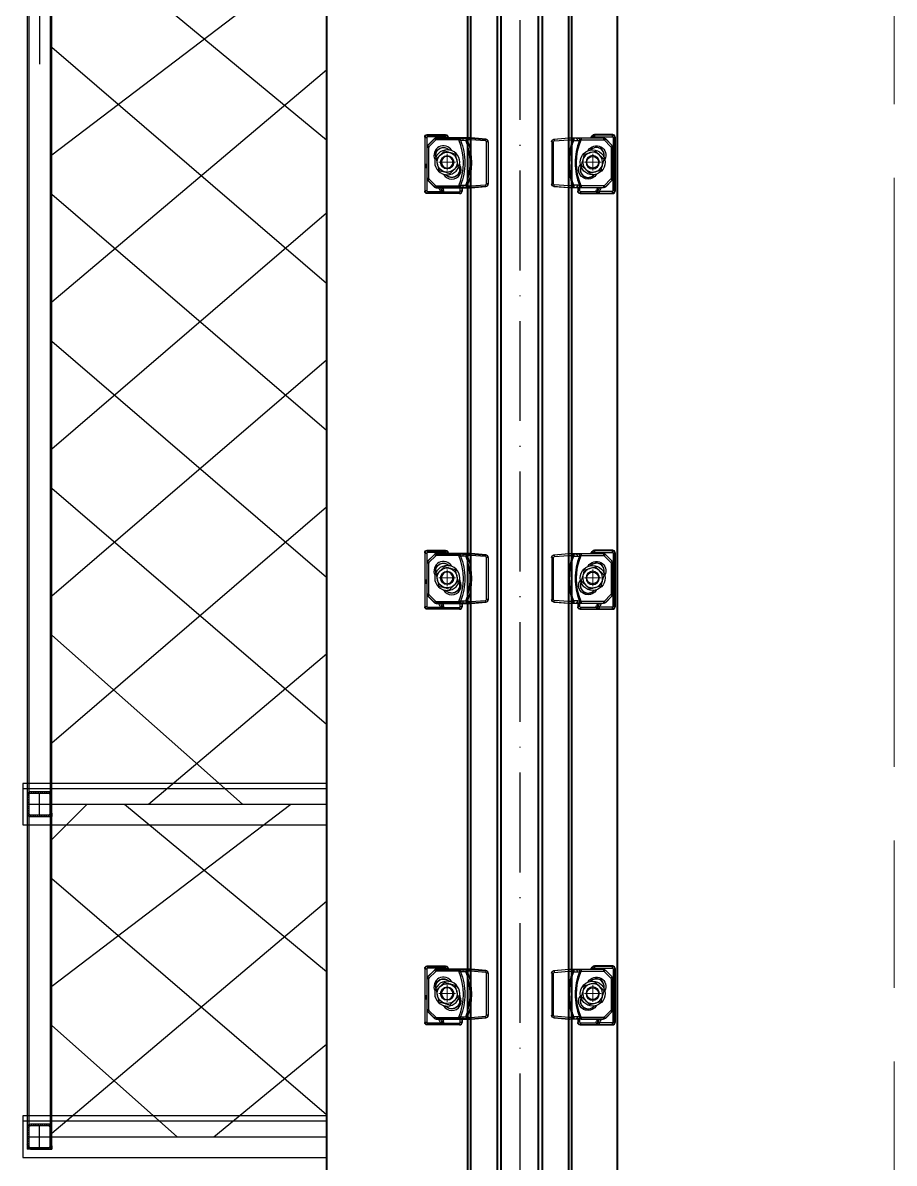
# Model space of a CAD drawing. Header units: centimetres. Extents: x 470464 to 524273, y 49611 to 59074.
# Drawn here: x 491972.6 to 492077.3, y 52262.2 to 52399.3 of the extents above; entities that cross this region are included whole.
import ezdxf

# ---------------------------------------------------------------- set-up
doc = ezdxf.new("R2010")
doc.units = ezdxf.units.CM
doc.header["$MEASUREMENT"] = 0
for name, pattern in [('1244_Aselsan_MIUM_3000$0$ACAD_ISO10W100', [18, 12, -3, 0, -3]), ('ACAD_ISO08W100', [36, 24, -3, 6, -3]), ('CENTER', [50.8, 31.75, -6.35, 6.35, -6.35]), ('CHAIN', [0.3543, 0.2362, -0.0295, 0.0591, -0.0295])]:
    doc.linetypes.add(name, pattern=pattern)
for name, color, linetype, lineweight in [('1', 7, 'Continuous', 25), ('AAA_EKSEN', 1, 'ACAD_ISO08W100', 9), ('Barış BABUR 23', 1, 'ACAD_ISO08W100', 13), ('S-COLS-CONC', 4, 'Continuous', 40)]:
    doc.layers.add(name, color=color, linetype=linetype, lineweight=lineweight)
doc.layers.add('vinç', color=7, linetype='Continuous')

# ---------------------------------------------------------------- blocks, each defined once
blk = doc.blocks.new('rdthtrjyrjrtdtrhtjytj')
at = {"ltscale": 0.4}
h = blk.add_hatch(color=2, dxfattribs=at)
h.dxf.hatch_style = 1
h.paths.add_polyline_path([(414437.79, 75636.94, -0.414214), (414438.19, 75637.34), (414437.79, 75637.34)])
h = blk.add_hatch(color=2, dxfattribs=at)
h.dxf.hatch_style = 1
h.paths.add_polyline_path([(414440.39, 75637.34, -0.414214), (414440.79, 75636.94), (414440.79, 75637.34)])
h = blk.add_hatch(color=2, dxfattribs=at)
h.dxf.hatch_style = 1
h.paths.add_polyline_path([(414477.79, 75636.94, -0.414214), (414478.19, 75637.34), (414477.79, 75637.34)])
h = blk.add_hatch(color=2, dxfattribs=at)
h.dxf.hatch_style = 1
h.paths.add_polyline_path([(414480.39, 75637.34, -0.414214), (414480.79, 75636.94), (414480.79, 75637.34)])
h = blk.add_hatch(color=2, dxfattribs=at)
h.dxf.hatch_style = 1
h.paths.add_polyline_path([(414480.39, 75634.34, 0.414214), (414480.79, 75634.74), (414480.79, 75634.34)])
at = {"color": 2, "linetype": 'Continuous', "ltscale": 2}
for p, q in [((414339.29, 75646.06), (414359.4, 75670.34)), ((414348.24, 75637.34), (414376.63, 75670.34)), ((414378.88, 75637.34), (414350.97, 75670.34)), ((414365.92, 75637.34), (414394.31, 75670.34)), ((414396.56, 75637.34), (414368.17, 75670.34)), ((414383.6, 75637.34), (414411.99, 75670.34)), ((414414.24, 75637.34), (414385.85, 75670.34)), ((414401.27, 75637.34), (414429.66, 75670.34)), ((414431.91, 75637.34), (414403.52, 75670.34)), ((414439.29, 75648.95), (414421.2, 75670.34)), ((414439.29, 75646.06), (414459.4, 75670.34)), ((414448.24, 75637.34), (414476.63, 75670.34)), ((414478.88, 75637.34), (414450.97, 75670.34)), ((414479.29, 75656.81), (414468.17, 75670.34)), ((414361.2, 75637.34), (414339.29, 75666.06)), ((414461.2, 75637.34), (414439.29, 75666.06)), ((414418.95, 75637.34), (414439.29, 75660.26)), ((414465.92, 75637.34), (414479.29, 75652.4)), ((414443.53, 75637.34), (414439.29, 75641.58))]:
    blk.add_line(p, q, dxfattribs=at)
at = {"color": 2, "ltscale": 5}
for p, q in [((414436.79, 75670.34), (414436.79, 75633.84)), ((414437.39, 75633.84), (414437.39, 75670.34)), ((414441.79, 75633.84), (414441.79, 75670.34)), ((414476.79, 75670.34), (414476.79, 75633.84)), ((414477.39, 75633.84), (414477.39, 75670.34)), ((414481.79, 75633.84), (414481.79, 75670.34)), ((414436.79, 75633.84), (414441.79, 75633.84)), ((414476.79, 75633.84), (414481.79, 75633.84))]:
    blk.add_line(p, q, dxfattribs=at)
at = {"color": 2}
for p, q in [((414480.79, 75637.34), (413397.79, 75637.34)), ((413397.79, 75634.34), (414480.79, 75634.34))]:
    blk.add_line(p, q, dxfattribs=at)
at = {"color": 2, "ltscale": 3}
for p, q in [((413397.79, 75637.14), (414480.79, 75637.14)), ((413397.79, 75634.54), (414480.79, 75634.54))]:
    blk.add_line(p, q, dxfattribs=at)
at = {"color": 2, "linetype": 'Continuous'}
for p, q in [((414438.2, 75637.34), (414437.79, 75636.92)), ((414437.99, 75636.86), (414437.79, 75636.66)), ((414437.99, 75636.59), (414437.79, 75636.39)), ((414437.99, 75636.33), (414437.79, 75636.13)), ((414438.47, 75637.34), (414438.27, 75637.14)), ((414438.73, 75637.34), (414438.53, 75637.14)), ((414439, 75637.34), (414438.8, 75637.14)), ((414439.26, 75637.34), (414439.06, 75637.14)), ((414439.53, 75637.34), (414439.33, 75637.14)), ((414439.79, 75637.34), (414439.59, 75637.14)), ((414440.06, 75637.34), (414439.86, 75637.14)), ((414440.32, 75637.34), (414440.12, 75637.14)), ((414440.55, 75637.3), (414440.39, 75637.14)), ((414440.7, 75637.18), (414440.56, 75637.04)), ((414440.78, 75637), (414440.59, 75636.8)), ((414440.79, 75636.74), (414440.59, 75636.54)), ((414440.79, 75636.47), (414440.59, 75636.27)), ((414478.2, 75637.34), (414477.79, 75636.92)), ((414477.99, 75636.86), (414477.79, 75636.66)), ((414477.99, 75636.59), (414477.79, 75636.39)), ((414477.99, 75636.33), (414477.79, 75636.13)), ((414478.47, 75637.34), (414478.27, 75637.14)), ((414478.73, 75637.34), (414478.53, 75637.14)), ((414479, 75637.34), (414478.8, 75637.14)), ((414479.26, 75637.34), (414479.06, 75637.14)), ((414479.53, 75637.34), (414479.33, 75637.14)), ((414479.79, 75637.34), (414479.59, 75637.14)), ((414480.06, 75637.34), (414479.86, 75637.14)), ((414480.32, 75637.34), (414480.12, 75637.14)), ((414480.55, 75637.3), (414480.39, 75637.14)), ((414480.7, 75637.18), (414480.56, 75637.04)), ((414480.78, 75637), (414480.59, 75636.8)), ((414480.79, 75636.74), (414480.59, 75636.54)), ((414480.79, 75636.47), (414480.59, 75636.27)), ((414437.99, 75636.06), (414437.79, 75635.86)), ((414437.99, 75635.8), (414437.79, 75635.6)), ((414437.99, 75635.53), (414437.79, 75635.33)), ((414437.99, 75635.27), (414437.79, 75635.07)), ((414437.99, 75635), (414437.79, 75634.8)), ((414440.79, 75636.21), (414440.59, 75636.01)), ((414440.79, 75635.94), (414440.59, 75635.74)), ((414440.79, 75635.68), (414440.59, 75635.48)), ((414440.79, 75635.41), (414440.59, 75635.21)), ((414440.79, 75635.15), (414440.59, 75634.95)), ((414477.99, 75636.06), (414477.79, 75635.86)), ((414477.99, 75635.8), (414477.79, 75635.6)), ((414477.99, 75635.53), (414477.79, 75635.33)), ((414477.99, 75635.27), (414477.79, 75635.07)), ((414477.99, 75635), (414477.79, 75634.8)), ((414480.79, 75636.21), (414480.59, 75636.01)), ((414480.79, 75635.94), (414480.59, 75635.74)), ((414480.79, 75635.68), (414480.59, 75635.48)), ((414480.79, 75635.41), (414480.59, 75635.21)), ((414480.79, 75635.15), (414480.59, 75634.95)), ((414437.99, 75634.73), (414437.82, 75634.57)), ((414438.08, 75634.57), (414437.94, 75634.42)), ((414438.32, 75634.54), (414438.12, 75634.34)), ((414438.58, 75634.54), (414438.38, 75634.34)), ((414438.85, 75634.54), (414438.65, 75634.34)), ((414439.11, 75634.54), (414438.91, 75634.34)), ((414439.38, 75634.54), (414439.18, 75634.34)), ((414439.64, 75634.54), (414439.44, 75634.34)), ((414439.91, 75634.54), (414439.71, 75634.34)), ((414440.17, 75634.54), (414439.97, 75634.34)), ((414440.45, 75634.55), (414440.24, 75634.34)), ((414440.76, 75634.59), (414440.53, 75634.36)), ((414440.79, 75634.88), (414440.57, 75634.67)), ((414477.99, 75634.73), (414477.82, 75634.57)), ((414478.08, 75634.57), (414477.94, 75634.42)), ((414478.32, 75634.54), (414478.12, 75634.34)), ((414478.58, 75634.54), (414478.38, 75634.34)), ((414478.85, 75634.54), (414478.65, 75634.34)), ((414479.11, 75634.54), (414478.91, 75634.34)), ((414479.38, 75634.54), (414479.18, 75634.34)), ((414479.64, 75634.54), (414479.44, 75634.34)), ((414479.91, 75634.54), (414479.71, 75634.34)), ((414480.17, 75634.54), (414479.97, 75634.34)), ((414480.45, 75634.55), (414480.24, 75634.34)), ((414480.76, 75634.59), (414480.53, 75634.36)), ((414480.79, 75634.88), (414480.57, 75634.67))]:
    blk.add_line(p, q, dxfattribs=at)
at = {"color": 2, "ltscale": 0.4}
for p, q in [((414437.79, 75636.94), (414437.79, 75637.34)), ((414438.19, 75637.34), (414437.79, 75637.34)), ((414437.79, 75637.34), (414437.79, 75636.94)), ((414437.79, 75636.94), (414437.79, 75634.74)), ((414437.99, 75636.94), (414437.99, 75634.74)), ((414440.39, 75637.34), (414438.19, 75637.34)), ((414440.39, 75637.14), (414438.19, 75637.14)), ((414440.39, 75637.34), (414440.79, 75637.34)), ((414440.59, 75634.74), (414440.59, 75636.94)), ((414440.79, 75636.94), (414440.79, 75637.34)), ((414440.79, 75637.34), (414440.79, 75636.94)), ((414440.79, 75634.74), (414440.79, 75636.94)), ((414477.79, 75636.94), (414477.79, 75637.34)), ((414478.19, 75637.34), (414477.79, 75637.34)), ((414477.79, 75637.34), (414477.79, 75636.94)), ((414477.79, 75636.94), (414477.79, 75634.74)), ((414477.99, 75636.94), (414477.99, 75634.74)), ((414480.39, 75637.34), (414478.19, 75637.34)), ((414480.39, 75637.14), (414478.19, 75637.14)), ((414480.39, 75637.34), (414480.79, 75637.34)), ((414480.59, 75634.74), (414480.59, 75636.94)), ((414480.79, 75636.94), (414480.79, 75637.34)), ((414480.79, 75637.34), (414480.79, 75636.94)), ((414480.79, 75634.74), (414480.79, 75636.94)), ((414438.19, 75634.54), (414440.39, 75634.54)), ((414438.19, 75634.34), (414440.39, 75634.34)), ((414478.19, 75634.54), (414480.39, 75634.54)), ((414478.19, 75634.34), (414480.39, 75634.34))]:
    blk.add_line(p, q, dxfattribs=at)
at = {"color": 2, "linetype": 'CENTER', "ltscale": 10}
for p, q in [((414439.29, 75634.54), (414439.29, 75637.14)), ((414479.29, 75634.54), (414479.29, 75637.14)), ((414440.59, 75635.84), (414437.99, 75635.84)), ((414480.59, 75635.84), (414477.99, 75635.84))]:
    blk.add_line(p, q, dxfattribs=at)
at = {"color": 2, "linetype": 'CENTER', "ltscale": 30}
blk.add_line((413397.79, 75635.84), (414480.79, 75635.84), dxfattribs=at)
at = {"color": 2, "ltscale": 0.4}
for centre, radius, start, end in [((414438.19, 75636.94), 0.4, 90, 180), ((414438.19, 75636.94), 0.4, 90, 180), ((414438.19, 75636.94), 0.2, 90, 180), ((414440.39, 75636.94), 0.4, 0, 90), ((414440.39, 75636.94), 0.4, 0, 90), ((414440.39, 75636.94), 0.2, 0, 90), ((414478.19, 75636.94), 0.4, 90, 180), ((414478.19, 75636.94), 0.4, 90, 180), ((414478.19, 75636.94), 0.2, 90, 180), ((414480.39, 75636.94), 0.4, 0, 90), ((414480.39, 75636.94), 0.4, 0, 90), ((414480.39, 75636.94), 0.2, 0, 90), ((414438.19, 75634.74), 0.4, 180, 270), ((414438.19, 75634.74), 0.2, 180, 270), ((414440.39, 75634.74), 0.2, 270, 0), ((414440.39, 75634.74), 0.4, 270, 0), ((414478.19, 75634.74), 0.4, 180, 270), ((414478.19, 75634.74), 0.2, 180, 270), ((414480.39, 75634.74), 0.2, 270, 0), ((414480.39, 75634.74), 0.4, 270, 0)]:
    blk.add_arc(centre, radius, start, end, dxfattribs=at)
at = {"layer": 'vinç', "color": 2}
for p, q in [((414481.79, 75670.34), (413396.79, 75670.34)), ((414439.29, 75637.34), (414439.29, 75670.34)), ((414479.29, 75637.34), (414479.29, 75670.34)), ((414480.79, 75637.34), (414480.79, 75634.34))]:
    blk.add_line(p, q, dxfattribs=at)
blk = doc.blocks.new('tfdyktstrkydsrtdykulkdtkyg')
at = {"color": 2, "linetype": '1244_Aselsan_MIUM_3000$0$ACAD_ISO10W100'}
blk.add_line((413349.49, 75894.59), (414524.69, 75894.59), dxfattribs=at)
at = {"layer": 'S-COLS-CONC', "color": 2}
for p, q in [((414524.69, 75900.84), (413349.49, 75900.84)), ((414524.69, 75900.47), (413349.49, 75900.47)), ((414524.69, 75897.29), (413349.49, 75897.29)), ((414524.69, 75896.84), (413349.49, 75896.84)), ((414524.69, 75892.34), (413349.49, 75892.34)), ((414524.69, 75891.89), (413349.49, 75891.89)), ((414524.69, 75888.7), (413349.49, 75888.7)), ((414524.69, 75888.34), (413349.49, 75888.34))]:
    blk.add_line(p, q, dxfattribs=at)
blk = doc.blocks.new('sfsdsggssg')
at = {"layer": '1', "color": 2, "linetype": 'Continuous'}
for p, q in [((1141.39, -34639.74), (1143.17, -34639.58)), ((1141.41, -34639.76), (1141.39, -34639.74)), ((1143.18, -34639.6), (1141.41, -34639.76)), ((1141.41, -34639.76), (1141.43, -34639.95)), ((1141.43, -34639.95), (1143.19, -34639.8)), ((1143.18, -34639.6), (1143.19, -34639.8)), ((1143.2, -34639.6), (1143.2, -34639.8)), ((1143.56, -34639.62), (1143.54, -34639.81)), ((1143.54, -34639.81), (1143.64, -34639.82)), ((1143.56, -34639.62), (1143.57, -34639.58)), ((1143.66, -34639.63), (1143.56, -34639.62)), ((1143.57, -34639.58), (1144.07, -34639.58)), ((1143.66, -34639.63), (1143.64, -34639.82)), ((1143.64, -34639.82), (1143.79, -34639.88)), ((1144.06, -34639.63), (1144.07, -34639.58)), ((1144.45, -34639.58), (1147.37, -34639.58)), ((1144.45, -34639.61), (1144.45, -34639.58)), ((1147.36, -34639.6), (1144.65, -34639.6)), ((1144.65, -34639.6), (1144.65, -34639.8)), ((1144.65, -34639.8), (1147.36, -34639.8)), ((1145.84, -34639.58), (1145.99, -34639.33)), ((1146.02, -34639.39), (1145.91, -34639.58)), ((1145.99, -34639.33), (1146.02, -34639.39)), ((1146.14, -34639.58), (1146.2, -34639.49)), ((1146.28, -34639.24), (1146.25, -34639.18)), ((1148.46, -34639.18), (1146.25, -34639.18)), ((1148.4, -34639.24), (1146.28, -34639.24)), ((1146.28, -34639.44), (1148.4, -34639.44)), ((1147.37, -34639.58), (1147.36, -34639.6)), ((1147.36, -34639.6), (1147.36, -34639.8)), ((1147.43, -34639.83), (1147.58, -34639.69)), ((1147.43, -34639.83), (1148.25, -34640.64)), ((1147.58, -34639.69), (1147.58, -34639.67)), ((1148.39, -34640.5), (1147.58, -34639.69)), ((1147.59, -34639.67), (1148.41, -34640.49)), ((1148.46, -34639.18), (1148.4, -34639.24)), ((1148.5, -34639.54), (1148.51, -34642.73)), ((1148.7, -34639.54), (1148.75, -34639.48)), ((1148.71, -34642.91), (1148.7, -34639.54)), ((1148.75, -34639.48), (1148.75, -34645.98)), ((1141.12, -34640.04), (1141.14, -34640.05)), ((1141.12, -34640.04), (1141.12, -34645.13)), ((1141.14, -34640.05), (1141.34, -34640.05)), ((1141.14, -34640.05), (1141.14, -34645.11)), ((1141.34, -34645.11), (1141.34, -34640.05)), ((1145.51, -34641.09), (1145.49, -34641.12)), ((1145.51, -34641.09), (1145.53, -34641.11)), ((1148.25, -34640.64), (1148.39, -34640.5)), ((1148.28, -34640.72), (1148.28, -34644.45)), ((1148.28, -34640.72), (1148.47, -34640.72)), ((1148.41, -34640.49), (1148.39, -34640.5)), ((1148.47, -34640.72), (1148.5, -34640.71)), ((1148.47, -34644.45), (1148.47, -34640.72)), ((1148.5, -34640.71), (1148.5, -34644.46)), ((1144.57, -34642.74), (1144.5, -34642.84)), ((1144.6, -34642.9), (1144.5, -34642.84)), ((1146.45, -34643.96), (1146.49, -34643.98)), ((1146.49, -34643.98), (1146.51, -34643.94)), ((1148.68, -34643.14), (1148.71, -34642.91)), ((1148.69, -34645.92), (1148.68, -34643.14)), ((1141.14, -34645.11), (1141.12, -34645.13)), ((1141.14, -34645.11), (1141.34, -34645.11)), ((1141.39, -34645.42), (1141.41, -34645.41)), ((1143.17, -34645.58), (1141.39, -34645.42)), ((1141.41, -34645.41), (1141.43, -34645.21)), ((1141.41, -34645.41), (1143.18, -34645.56)), ((1143.19, -34645.36), (1141.43, -34645.21)), ((1143.18, -34645.56), (1143.19, -34645.36)), ((1143.2, -34645.36), (1143.2, -34645.56)), ((1143.64, -34645.34), (1143.54, -34645.35)), ((1143.54, -34645.35), (1143.56, -34645.55)), ((1143.79, -34645.28), (1143.64, -34645.34)), ((1143.64, -34645.34), (1143.66, -34645.54)), ((1144.65, -34645.36), (1144.65, -34645.56)), ((1147.36, -34645.36), (1144.65, -34645.36)), ((1147.36, -34645.36), (1147.36, -34645.56)), ((1148.25, -34644.52), (1147.43, -34645.33)), ((1147.43, -34645.33), (1147.58, -34645.47)), ((1147.58, -34645.47), (1148.39, -34644.66)), ((1147.58, -34645.49), (1147.58, -34645.47)), ((1148.41, -34644.67), (1147.59, -34645.49)), ((1148.25, -34644.52), (1148.39, -34644.66)), ((1148.28, -34644.45), (1148.47, -34644.45)), ((1148.39, -34644.66), (1148.41, -34644.67)), ((1148.5, -34644.46), (1148.47, -34644.45)), ((1148.49, -34644.53), (1148.49, -34645.93)), ((1143.56, -34645.55), (1143.66, -34645.54)), ((1143.56, -34645.55), (1143.57, -34645.58)), ((1144.07, -34645.58), (1143.57, -34645.58)), ((1144.06, -34645.54), (1144.07, -34645.58)), ((1144.25, -34645.58), (1144.25, -34645.98)), ((1144.29, -34645.94), (1144.25, -34645.98)), ((1144.3, -34645.58), (1144.29, -34645.94)), ((1144.45, -34645.55), (1144.45, -34645.58)), ((1147.37, -34645.58), (1144.45, -34645.58)), ((1144.49, -34645.95), (1144.5, -34645.58)), ((1144.55, -34646.28), (1144.59, -34646.24)), ((1144.55, -34646.28), (1148.46, -34646.28)), ((1146.46, -34646.05), (1144.59, -34646.05)), ((1144.59, -34646.24), (1146.72, -34646.24)), ((1144.65, -34645.56), (1147.36, -34645.56)), ((1146.65, -34645.58), (1146.51, -34645.83)), ((1146.72, -34646.24), (1146.84, -34646.22)), ((1146.84, -34646.03), (1146.84, -34646.22)), ((1148.39, -34646.03), (1146.84, -34646.03)), ((1146.84, -34646.22), (1148.39, -34646.22)), ((1147.36, -34645.56), (1147.37, -34645.58)), ((1148.39, -34646.03), (1148.39, -34646.22)), ((1148.39, -34646.22), (1148.46, -34646.28)), ((1148.75, -34645.98), (1148.69, -34645.92))]:
    blk.add_line(p, q, dxfattribs=at)
for radius in [1.5, 0.7]:
    blk.add_circle((1146.05, -34642.51), radius, dxfattribs=at)
at = {"layer": '1', "color": 2, "linetype": 'Continuous', "extrusion": (0, 0, -1)}
blk.add_circle((-1146.05, -34642.51), 0.8, dxfattribs=at)
at = {"layer": '1', "color": 2, "linetype": 'Continuous'}
for centre, radius, start, end in [((1146.05, -34642.51), 1.2, 106, 166), ((1146.05, -34642.51), 1.2, 46, 106), ((1146.5, -34641.66), 0.943, 345.8258, 138.463), ((1146.5, -34641.66), 0.92, 347.6089, 136.677), ((1146.05, -34642.51), 1.2, 166, 226), ((1146.05, -34642.51), 1.2, 346, 46), ((1145.5, -34643.41), 0.943, 155.4674, 321.1742), ((1145.5, -34643.41), 0.92, 156.9271, 319.7145), ((1146.05, -34642.51), 1.2, 226, 286), ((1146.05, -34642.51), 1.2, 286, 346)]:
    blk.add_arc(centre, radius, start, end, dxfattribs=at)
at = {"layer": '1', "color": 2, "linetype": 'Continuous', "extrusion": (0, 0, -1)}
for centre, start, end in [((-1146.5, -34641.66), 29.8539, 207.4717), ((-1145.5, -34643.41), 209.8539, 29.8539)]:
    blk.add_arc(centre, 1.14, start, end, dxfattribs=at)
for centre, major_axis, ratio, start_param, end_param in [((1141.42, -34640.04), (-0.222, 0.204), 0.995811, 5.544902, 7.021469), ((1141.44, -34640.05), (0.203, 0.221), 0.997694, 3.974105, 5.450673), ((1141.44, -34640.05), (0.0742, -0.068), 0.993033, 2.403309, 3.879876), ((1143.64, -34639.82), (0.001, 0.2), 0.752836, 0.132804, 1.847295), ((1152.49, -34642.58), (-8.4, 0), 0.918737, 5.915201, 6.65117), ((1144.04, -34639.83), (0.001, 0.2), 0.752479, 0.132721, 1.852962), ((1144.31, -34639.82), (-0.014, 0.199), 0.74106, 0.130215, 1.915333), ((1144.45, -34639.81), (-0.008, 0.2), 0.422896, 0.096328, 1.761115), ((1146.28, -34639.54), (0.271, 0.128), 0.997202, 4.110755, 5.150568), ((1146.19, -34639.49), (-0.173, 0.101), 0.027764, 4.691233, 6.195885), ((1146.28, -34639.54), (-0.0748, 0.0667), 0.997721, 6.084759, 7.124571), ((1146.28, -34639.44), (0, 0.2), 0.004243, 0.087267, 1.605444), ((1147.36, -34639.9), (-0.277, 0.115), 0.998522, 1.179673, 1.96192), ((1147.36, -34639.9), (0.0384, 0.0928), 0.995546, 5.892062, 6.674309), ((1147.37, -34639.88), (0.115, 0.278), 0.997326, 5.892062, 6.674309), ((1148.4, -34639.44), (0, 0.2), 0.004243, 0.087267, 1.605444), ((1148.4, -34639.54), (-0.243, 0.175), 0.996422, 0.949848, 2.513048), ((1148.4, -34639.54), (0.0889, 0.0469), 0.994028, 5.200197, 6.763397), ((1148.5, -34639.54), (0.2, 0.001), 0.034652, 0.087319, 1.566648), ((1148.17, -34640.72), (-0.0928, -0.0384), 0.995546, 2.750469, 3.532716), ((1148.17, -34640.72), (-0.115, 0.277), 0.998522, 1.179673, 1.96192), ((1148.2, -34640.71), (0.278, 0.115), 0.997326, 5.892062, 6.674309), ((1148.51, -34642.74), (0.008, 0.2), 0.005639, 3.866293, 4.746837), ((1148.47, -34643.25), (0.056, 0.516), 0.770786, 6.203754, 6.230389), ((1148.51, -34642.91), (-0.188, 0.076), 0.878606, 1.230281, 2.70961), ((1148.51, -34642.91), (-0.201, 0.003), 0.124494, 1.540952, 3.020281), ((1148.49, -34643.14), (0.199, -0.02), 0.74823, 4.69971, 6.151435), ((1148.49, -34643.14), (-0.2, -0.001), 0.034899, 3.228912, 4.651252), ((1141.42, -34645.13), (0.222, 0.204), 0.995811, 2.403309, 3.879876), ((1141.44, -34645.11), (-0.203, 0.221), 0.997694, 3.974105, 5.450673), ((1141.44, -34645.11), (0.0742, 0.068), 0.993033, 2.403309, 3.879876), ((1143.64, -34645.34), (-0.001, 0.2), 0.752836, 1.294298, 3.008789), ((1144.04, -34645.34), (-0.001, 0.2), 0.752479, 1.288631, 3.008872), ((1144.31, -34645.35), (0.014, 0.199), 0.74106, 1.22626, 3.011378), ((1144.45, -34645.36), (0.008, 0.2), 0.422896, 1.380478, 3.045264), ((1147.36, -34645.26), (0.0384, -0.0928), 0.995546, 5.892062, 6.674309), ((1147.36, -34645.26), (0.277, 0.115), 0.998522, 1.179673, 1.96192), ((1148.17, -34644.45), (0.0928, -0.0384), 0.995546, 5.892062, 6.674309), ((1148.17, -34644.45), (0.115, 0.277), 0.998522, 1.179673, 1.96192), ((1148.2, -34644.46), (-0.278, 0.115), 0.997326, 2.750469, 3.532716), ((1144.56, -34645.98), (0.214, 0.214), 0.992433, 2.359993, 3.923193), ((1144.49, -34645.94), (-0.2, 0.001), 0.034627, 4.708031, 6.195866), ((1144.59, -34645.94), (-0.138, 0.267), 0.998031, 3.623062, 5.186262), ((1144.6, -34645.95), (0.0592, 0.0819), 0.989251, 2.52068, 4.08388), ((1144.59, -34646.04), (0, -0.2), 0.004269, 4.747034, 6.195918), ((1146.9, -34646), (0.426, 0.115), 0.905428, 3.310168, 3.875491), ((1146.46, -34646.06), (-0.199, -0.016), 0.034866, 1.569261, 2.70958), ((1146.72, -34646.04), (-0.256, 0.042), 0.76271, 4.58737, 6.036255), ((1146.51, -34645.83), (-0.174, 0.099), 0.027964, 1.549906, 2.758993), ((1146.84, -34646.02), (-0.038, 0.196), 0.907507, 3.350606, 5.211047), ((1146.9, -34646.01), (0.253, 0.061), 0.768803, 3.289543, 3.701099), ((1146.72, -34646.04), (-0.012, 0.201), 0.369521, 3.302192, 4.751077), ((1146.84, -34646.02), (-0.187, 0.071), 0.032625, 4.699988, 5.905162), ((1176.86, -34592.77), (84.96, 148.55), 0.001169, 1.933599, 1.936064), ((1146.84, -34646.01), (-0.174, 0.099), 0.030283, 4.695034, 5.900559), ((1176.86, -34592.78), (84.96, 148.54), 0.002337, 1.9329, 1.936067), ((1147.37, -34645.28), (-0.115, 0.278), 0.997326, 2.750469, 3.532716), ((1148.39, -34645.92), (0.139, 0.266), 0.998207, 1.09196, 2.65516), ((1148.39, -34645.93), (-0.0609, 0.0807), 0.988978, 2.219923, 3.783123), ((1148.49, -34645.92), (-0.2, -0.001), 0.034899, 3.228912, 4.712496)]:
    blk.add_ellipse(centre, major_axis=major_axis, ratio=ratio, start_param=start_param, end_param=end_param, dxfattribs=at)
at = {"layer": '1', "color": 2, "linetype": 'Continuous'}
for centre, major_axis, ratio, start_param, end_param in [((1152.2, -34642.58), (-9.07, 0), 0.918737, 5.945855, 6.620515), ((1146.25, -34639.48), (-0.15, 0.261), 0.994945, 5.763279, 6.803091), ((1148.45, -34639.48), (0.214, 0.214), 0.992433, 5.501585, 7.064785), ((1148.45, -34645.98), (-0.214, 0.214), 0.992433, 2.359993, 3.923193)]:
    blk.add_ellipse(centre, major_axis=major_axis, ratio=ratio, start_param=start_param, end_param=end_param, dxfattribs=at)
for points, weights in [([(1141.39, -34639.74), (1141.39, -34639.74), (1141.39, -34639.74)], [0.500000154951, 0.499999845049, 0.500000154951]), ([(1147.37, -34639.58), (1147.37, -34639.58), (1147.37, -34639.58)], [0.500000031564, 0.499999968436, 0.500000031564]), ([(1147.58, -34639.67), (1147.59, -34639.67), (1147.59, -34639.67)], [0.500000032286, 0.499999967714, 0.500000032286]), ([(1141.12, -34640.04), (1141.12, -34640.04), (1141.12, -34640.04)], [0.500000154953, 0.499999845047, 0.500000154953]), ([(1148.41, -34640.49), (1148.41, -34640.49), (1148.41, -34640.49)], [0.500000032004, 0.499999967996, 0.500000032004]), ([(1148.5, -34640.71), (1148.5, -34640.71), (1148.5, -34640.71)], [0.500000031722, 0.499999968278, 0.500000031722]), ([(1141.12, -34645.13), (1141.12, -34645.13), (1141.12, -34645.13)], [0.500000154938, 0.499999845062, 0.500000154938]), ([(1141.39, -34645.42), (1141.39, -34645.42), (1141.39, -34645.42)], [0.500000154962, 0.499999845038, 0.500000154962]), ([(1148.41, -34644.67), (1148.41, -34644.67), (1148.41, -34644.67)], [0.500000031836, 0.499999968164, 0.500000031836]), ([(1148.5, -34644.46), (1148.5, -34644.46), (1148.5, -34644.46)], [0.500000031229, 0.499999968771, 0.500000031229]), ([(1147.37, -34645.58), (1147.37, -34645.58), (1147.37, -34645.58)], [0.500000031519, 0.499999968481, 0.500000031519]), ([(1147.59, -34645.49), (1147.59, -34645.49), (1147.58, -34645.49)], [0.500000031966, 0.499999968034, 0.500000031966])]:
    blk.add_rational_spline(points, weights, degree=2, dxfattribs=at)
for points, knots in [([(1143.17, -34639.58), (1143.17, -34639.59), (1143.17, -34639.59), (1143.18, -34639.6), (1143.18, -34639.6), (1143.18, -34639.6)], [0, 0, 0, 0, 0.876308, 0.876308, 1, 1, 1, 1]), ([(1143.2, -34639.58), (1143.23, -34639.58), (1143.3, -34639.58), (1143.4, -34639.58), (1143.49, -34639.58), (1143.54, -34639.58), (1143.57, -34639.58)], [0, 0, 0, 0, 0.225713, 0.483808, 0.741904, 1, 1, 1, 1]), ([(1143.56, -34639.62), (1143.56, -34639.62), (1143.56, -34639.62), (1143.52, -34639.61), (1143.47, -34639.61), (1143.38, -34639.6), (1143.35, -34639.6), (1143.27, -34639.6), (1143.24, -34639.6), (1143.2, -34639.6)], [0, 0, 0, 0, 0.000017, 0.000017, 0.401467, 0.401467, 0.701656, 0.701656, 1, 1, 1, 1]), ([(1143.2, -34639.8), (1143.24, -34639.8), (1143.27, -34639.8), (1143.34, -34639.8), (1143.38, -34639.8), (1143.45, -34639.81), (1143.5, -34639.81), (1143.54, -34639.81)], [0, 0, 0, 0, 0.304321, 0.304321, 0.608496, 0.608496, 1, 1, 1, 1]), ([(1143.79, -34645.28), (1143.62, -34644.85), (1143.49, -34644.41), (1143.32, -34643.5), (1143.28, -34643.04), (1143.28, -34641.66), (1143.45, -34640.74), (1143.79, -34639.88)], [0, 0, 0, 0, 0.25, 0.25, 0.5, 0.5, 1, 1, 1, 1]), ([(1143.79, -34639.88), (1143.87, -34639.88), (1143.96, -34639.88), (1144.09, -34639.88), (1144.14, -34639.88), (1144.19, -34639.88)], [0, 0, 0, 0, 0.657537, 0.657537, 1, 1, 1, 1]), ([(1144.45, -34639.87), (1144.28, -34640.31), (1144.15, -34640.75), (1143.98, -34641.66), (1143.93, -34642.13), (1143.94, -34643.5), (1144.11, -34644.43), (1144.45, -34645.29)], [0, 0, 0, 0, 0.25, 0.25, 0.5, 0.5, 1, 1, 1, 1]), ([(1144.32, -34639.62), (1144.3, -34639.62), (1144.29, -34639.62), (1144.24, -34639.62), (1144.2, -34639.62), (1144.13, -34639.63), (1144.1, -34639.63), (1144.06, -34639.63), (1144.06, -34639.63), (1144.06, -34639.63)], [0, 0, 0, 0, 0.155547, 0.155547, 0.580528, 0.580528, 0.999985, 0.999985, 1, 1, 1, 1]), ([(1144.07, -34639.58), (1144.09, -34639.58), (1144.14, -34639.58), (1144.24, -34639.58), (1144.34, -34639.58), (1144.41, -34639.58), (1144.45, -34639.58)], [0, 0, 0, 0, 0.25, 0.5, 0.749999, 1, 1, 1, 1]), ([(1144.19, -34639.88), (1144.22, -34639.88), (1144.26, -34639.88), (1144.34, -34639.88), (1144.37, -34639.88), (1144.43, -34639.87), (1144.44, -34639.87), (1144.45, -34639.87)], [0, 0, 0, 0, 0.423047, 0.423047, 0.845832, 0.845832, 1, 1, 1, 1]), ([(1144.45, -34639.61), (1144.45, -34639.61), (1144.45, -34639.61), (1144.41, -34639.61), (1144.37, -34639.61), (1144.33, -34639.62), (1144.32, -34639.62), (1144.32, -34639.62)], [0, 0, 0, 0, 0.000035, 0.000035, 0.836112, 0.836112, 1, 1, 1, 1]), ([(1144.65, -34639.6), (1144.63, -34639.6), (1144.61, -34639.6), (1144.59, -34639.61), (1144.55, -34639.61), (1144.5, -34639.61), (1144.45, -34639.61)], [0, 0, 0, 0, 0.267342, 0.267342, 0.267342, 1, 1, 1, 1]), ([(1144.45, -34639.87), (1144.47, -34639.86), (1144.5, -34639.86), (1144.53, -34639.85), (1144.53, -34639.84), (1144.54, -34639.84)], [0, 0, 0, 0, 0.864692, 0.864692, 1, 1, 1, 1]), ([(1144.54, -34639.84), (1144.56, -34639.83), (1144.59, -34639.82), (1144.62, -34639.81), (1144.62, -34639.81), (1144.63, -34639.81), (1144.64, -34639.81), (1144.65, -34639.8)], [0, 0, 0, 0, 0.704482, 0.704482, 0.731136, 0.731136, 1, 1, 1, 1]), ([(1145.05, -34641.55), (1145.16, -34641.52), (1145.26, -34641.49), (1145.48, -34641.43), (1145.6, -34641.39), (1145.72, -34641.36)], [0, 0, 0, 0, 0.5, 0.5, 1, 1, 1, 1]), ([(1146.38, -34641.17), (1146.46, -34641.24), (1146.54, -34641.32), (1146.71, -34641.48), (1146.8, -34641.57), (1146.88, -34641.65)], [0, 0, 0, 0, 0.5, 0.5, 1, 1, 1, 1]), ([(1144.72, -34642.9), (1144.74, -34642.79), (1144.77, -34642.68), (1144.83, -34642.46), (1144.86, -34642.34), (1144.89, -34642.22)], [0, 0, 0, 0, 0.5, 0.5, 1, 1, 1, 1]), ([(1147.38, -34642.13), (1147.36, -34642.24), (1147.33, -34642.34), (1147.27, -34642.57), (1147.24, -34642.69), (1147.21, -34642.8)], [0, 0, 0, 0, 0.5, 0.5, 1, 1, 1, 1]), ([(1145.71, -34643.86), (1145.64, -34643.78), (1145.56, -34643.71), (1145.39, -34643.55), (1145.3, -34643.46), (1145.22, -34643.38)], [0, 0, 0, 0, 0.5, 0.5, 1, 1, 1, 1]), ([(1147.05, -34643.48), (1146.94, -34643.51), (1146.84, -34643.54), (1146.62, -34643.6), (1146.5, -34643.63), (1146.38, -34643.67)], [0, 0, 0, 0, 0.5, 0.5, 1, 1, 1, 1]), ([(1143.54, -34645.35), (1143.5, -34645.35), (1143.46, -34645.36), (1143.38, -34645.36), (1143.35, -34645.36), (1143.27, -34645.36), (1143.24, -34645.36), (1143.2, -34645.36)], [0, 0, 0, 0, 0.37098, 0.37098, 0.685408, 0.685408, 1, 1, 1, 1]), ([(1144.19, -34645.28), (1144.1, -34645.28), (1144.01, -34645.28), (1143.88, -34645.28), (1143.83, -34645.28), (1143.79, -34645.28)], [0, 0, 0, 0, 0.657537, 0.657537, 1, 1, 1, 1]), ([(1144.45, -34645.29), (1144.41, -34645.29), (1144.36, -34645.29), (1144.28, -34645.28), (1144.23, -34645.28), (1144.19, -34645.28)], [0, 0, 0, 0, 0.500153, 0.500153, 1, 1, 1, 1]), ([(1144.54, -34645.32), (1144.51, -34645.31), (1144.49, -34645.3), (1144.46, -34645.29), (1144.46, -34645.29), (1144.45, -34645.29)], [0, 0, 0, 0, 0.863107, 0.863107, 1, 1, 1, 1]), ([(1144.65, -34645.36), (1144.62, -34645.35), (1144.58, -34645.34), (1144.55, -34645.32), (1144.54, -34645.32), (1144.54, -34645.32)], [0, 0, 0, 0, 0.858601, 0.858601, 1, 1, 1, 1]), ([(1143.2, -34645.56), (1143.24, -34645.56), (1143.28, -34645.56), (1143.35, -34645.56), (1143.39, -34645.56), (1143.47, -34645.55), (1143.52, -34645.55), (1143.56, -34645.55)], [0, 0, 0, 0, 0.308433, 0.308433, 0.618953, 0.618953, 1, 1, 1, 1]), ([(1143.57, -34645.58), (1143.54, -34645.58), (1143.49, -34645.58), (1143.4, -34645.58), (1143.3, -34645.58), (1143.23, -34645.58), (1143.2, -34645.58)], [0, 0, 0, 0, 0.258096, 0.516192, 0.774287, 1, 1, 1, 1]), ([(1144.06, -34645.54), (1144.06, -34645.54), (1144.06, -34645.54), (1144.1, -34645.54), (1144.14, -34645.54), (1144.23, -34645.54), (1144.27, -34645.54), (1144.32, -34645.55)], [0, 0, 0, 0, 0.000015, 0.000015, 0.496417, 0.496417, 1, 1, 1, 1]), ([(1144.45, -34645.58), (1144.41, -34645.58), (1144.34, -34645.58), (1144.24, -34645.58), (1144.14, -34645.58), (1144.09, -34645.58), (1144.07, -34645.58)], [0, 0, 0, 0, 0.250001, 0.5, 0.75, 1, 1, 1, 1]), ([(1144.32, -34645.55), (1144.35, -34645.55), (1144.38, -34645.55), (1144.43, -34645.55), (1144.44, -34645.55), (1144.45, -34645.55), (1144.45, -34645.55), (1144.45, -34645.55)], [0, 0, 0, 0, 0.836069, 0.836069, 0.999965, 0.999965, 1, 1, 1, 1])]:
    blk.add_open_spline(points, degree=3, knots=knots, dxfattribs=at)
for points in [[(1143.2, -34639.58), (1143.19, -34639.58), (1143.18, -34639.58), (1143.17, -34639.58)], [(1143.17, -34639.58), (1143.17, -34639.58), (1143.17, -34639.58), (1143.17, -34639.58)], [(1143.2, -34639.6), (1143.19, -34639.6), (1143.18, -34639.6), (1143.18, -34639.6)], [(1143.19, -34639.8), (1143.2, -34639.8), (1143.2, -34639.8), (1143.2, -34639.8)], [(1143.2, -34639.6), (1143.2, -34639.59), (1143.2, -34639.59), (1143.2, -34639.58)], [(1143.2, -34639.58), (1143.2, -34639.58), (1143.2, -34639.58), (1143.2, -34639.58)], [(1144.06, -34639.63), (1143.93, -34639.63), (1143.8, -34639.63), (1143.66, -34639.63)], [(1145.72, -34641.36), (1145.95, -34641.29), (1146.18, -34641.23), (1146.38, -34641.17)], [(1144.89, -34642.22), (1144.94, -34641.99), (1145, -34641.76), (1145.05, -34641.55)], [(1146.88, -34641.65), (1147.06, -34641.82), (1147.23, -34641.98), (1147.38, -34642.13)], [(1145.22, -34643.38), (1145.04, -34643.21), (1144.87, -34643.04), (1144.72, -34642.9)], [(1146.38, -34643.67), (1146.15, -34643.73), (1145.92, -34643.8), (1145.71, -34643.86)], [(1147.21, -34642.8), (1147.16, -34643.04), (1147.1, -34643.27), (1147.05, -34643.48)], [(1143.2, -34645.36), (1143.2, -34645.36), (1143.2, -34645.36), (1143.19, -34645.36)], [(1143.18, -34645.56), (1143.17, -34645.57), (1143.17, -34645.57), (1143.17, -34645.58)], [(1143.17, -34645.58), (1143.18, -34645.58), (1143.19, -34645.58), (1143.2, -34645.58)], [(1143.17, -34645.58), (1143.17, -34645.58), (1143.17, -34645.58), (1143.17, -34645.58)], [(1143.18, -34645.56), (1143.18, -34645.56), (1143.19, -34645.56), (1143.2, -34645.56)], [(1143.2, -34645.58), (1143.2, -34645.58), (1143.2, -34645.57), (1143.2, -34645.56)], [(1143.2, -34645.58), (1143.2, -34645.58), (1143.2, -34645.58), (1143.2, -34645.58)], [(1143.66, -34645.54), (1143.8, -34645.54), (1143.93, -34645.54), (1144.06, -34645.54)], [(1144.45, -34645.55), (1144.51, -34645.56), (1144.58, -34645.56), (1144.65, -34645.56)], [(1146.68, -34645.92), (1146.67, -34645.93), (1146.67, -34645.94), (1146.66, -34645.96)], [(1146.84, -34646.03), (1146.84, -34646.02), (1146.84, -34646.02), (1146.84, -34646.02)]]:
    blk.add_open_spline(points, degree=3, dxfattribs=at)
at = {"layer": 'AAA_EKSEN', "color": 2, "linetype": 'CHAIN', "ltscale": 20}
for p, q in [((1147.05, -34642.51), (1145.05, -34642.51)), ((1146.05, -34641.51), (1146.05, -34643.51))]:
    blk.add_line(p, q, dxfattribs=at)
blk = doc.blocks.new('dyjtdytfdtktuykdtyulyfırs')
at = {"layer": 'S-COLS-CONC', "color": 2, "rotation": 90.00000000000001}
for p in [(379719.57, 74868.28), (379769.57, 74868.28), (379819.57, 74868.28)]:
    blk.add_blockref('sfsdsggssg', p, dxfattribs=at)
at = {"layer": 'S-COLS-CONC', "color": 2, "xscale": -1, "rotation": 89.9999999999999}
for p in [(379719.57, 77142.89), (379769.57, 77142.89), (379819.57, 77142.89)]:
    blk.add_blockref('sfsdsggssg', p, dxfattribs=at)
blk = doc.blocks.new('dsrtertytresutrjdfurtdh')
at = {"layer": 'S-COLS-CONC', "color": 2}
blk.add_lwpolyline([(413334.39, 75806.84), (414539.79, 75806.84), (414539.79, 75771.84), (413334.39, 75771.84)], close=True, dxfattribs=at)
at = {"layer": 'vinç', "color": 2}
for name, p in [('dyjtdytfdtktuykdtyulyfırs', (0, -222)), ('tfdyktstrkydsrtdykulkdtkyg', (0, -111))]:
    blk.add_blockref(name, p, dxfattribs=at)
blk = doc.blocks.new('ppppppppprwwwwwww')
at = {"layer": 'vinç', "color": 2, "xscale": -1, "rotation": 180}
blk.add_blockref('dsrtertytresutrjdfurtdh', (0, 151477.18), dxfattribs=at)
blk = doc.blocks.new('teyrujehkutk5rjykturjset')
at = {"layer": 'Barış BABUR 23', "color": 2, "linetype": 'CHAIN', "ltscale": 300}
blk.add_line((414541.09, 75738.59), (413333.08, 75738.59), dxfattribs=at)
at = {"layer": 'vinç', "color": 2}
for name in ['ppppppppprwwwwwww', 'rdthtrjyrjrtdtrhtjytj']:
    blk.add_blockref(name, (0, 0), dxfattribs=at)
blk = doc.blocks.new('rtrtjhrkıtyurjtyrkurjt')
at = {"layer": 'vinç', "color": 2}
blk.add_blockref('teyrujehkutk5rjykturjset', (3449.37, 0), dxfattribs=at)

msp = doc.modelspace()

# ---------------------------------------------------------------- block references
at = {"layer": 'vinç', "color": 2, "rotation": 270}
msp.add_blockref('rtrtjhrkıtyurjtyrkurjt', (416338.74, 470194.02), dxfattribs=at)

doc.saveas('drawing.dxf')
